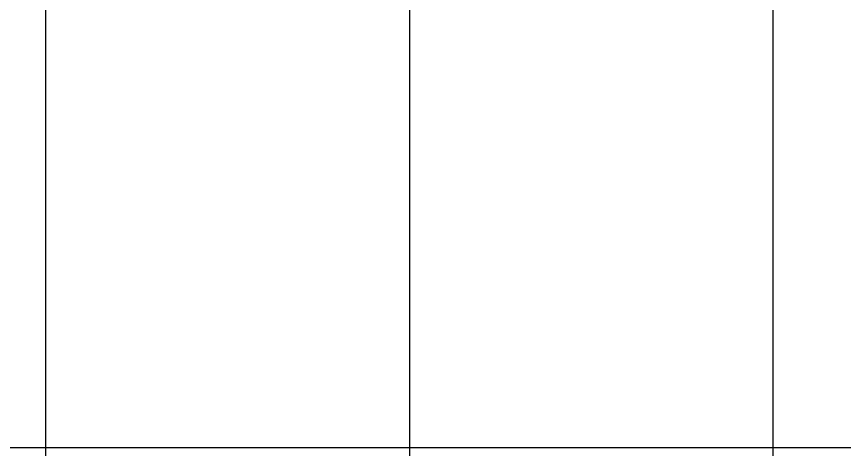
# Model space of a CAD drawing. Header units: millimetres. Extents: x -97344 to -49824, y -57049 to -40247.
# Drawn here: x -62559.12 to -62518.13, y -52874.09 to -52852.68 of the extents above; entities that cross this region are included whole.
import ezdxf

# ---------------------------------------------------------------- set-up
doc = ezdxf.new("R2010")
doc.units = ezdxf.units.MM
doc.header["$LTSCALE"] = 200
doc.linetypes.add('DOT_CENTER', pattern=[14, 12, -1, 0, -1])
doc.layers.add('1', color=7, linetype='Continuous')
doc.layers.add('DIM', color=3, linetype='Continuous')

# ---------------------------------------------------------------- blocks, each defined once
blk = doc.blocks.new('23-D1020-B_EXTRUSION-MAIN-BODY_BASESTAND-0_5m_Absen-PL__363', base_point=(418.75, -61.98))
at = {"color": 7, "linetype": 'Continuous'}
blk.add_line((434.257, -61.78), (873.608, -61.78), dxfattribs=at)
blk = doc.blocks.new('Top1', base_point=(668.75, -75.52))
blk.add_blockref('23-D1020-B_EXTRUSION-MAIN-BODY_BASESTAND-0_5m_Absen-PL__363', (418.75, -61.98))
blk = doc.blocks.new('*U1521')
blk.add_blockref('Top1', (0, -50.114))
blk = doc.blocks.new('*U1522')
at = {"layer": 'DIM', "color": 0, "linetype": 'ByBlock', "lineweight": -2, "transparency": 16777216}
blk.add_blockref('*U1521', (7000, 0), dxfattribs=at)
blk = doc.blocks.new('23-D0568-A_HANDLE_MIDDLE-CLAMP_Absen-X5', base_point=(69.25, -180.849))
at = {"color": 7, "linetype": 'Continuous'}
for p, q in [((71.25, -144.849), (128.25, -144.849)), ((71.25, -180.849), (128.25, -180.849))]:
    blk.add_line(p, q, dxfattribs=at)
at = {"layer": '1', "color": 1, "linetype": 'DOT_CENTER'}
blk.add_line((130.75, -162.849), (69.25, -162.849), dxfattribs=at)
blk = doc.blocks.new('23-A0282-B_CLAMP-HANDLE-WITH-DISK_CLAMP_Absen-X5__23', base_point=(-66.75, -192.849))
blk.add_blockref('23-D0568-A_HANDLE_MIDDLE-CLAMP_Absen-X5', (69.25, -180.849))
blk = doc.blocks.new('23-A0281-B_CLAMP_TILE-TUBE-Ø50_Absen-X5__24', base_point=(-209, -208.849))
blk.add_blockref('23-A0282-B_CLAMP-HANDLE-WITH-DISK_CLAMP_Absen-X5__23', (-66.75, -192.849))

msp = doc.modelspace()

# ---------------------------------------------------------------- block references
at = {"rotation": 90}
msp.add_blockref('23-A0281-B_CLAMP_TILE-TUBE-Ø50_Absen-X5__24', (-62493.665, -53172.939), dxfattribs=at)
at = {"layer": 'DIM', "color": 3}
msp.add_blockref('*U1522', (-69539.665, -52837.614), dxfattribs=at)

doc.saveas('drawing.dxf')
